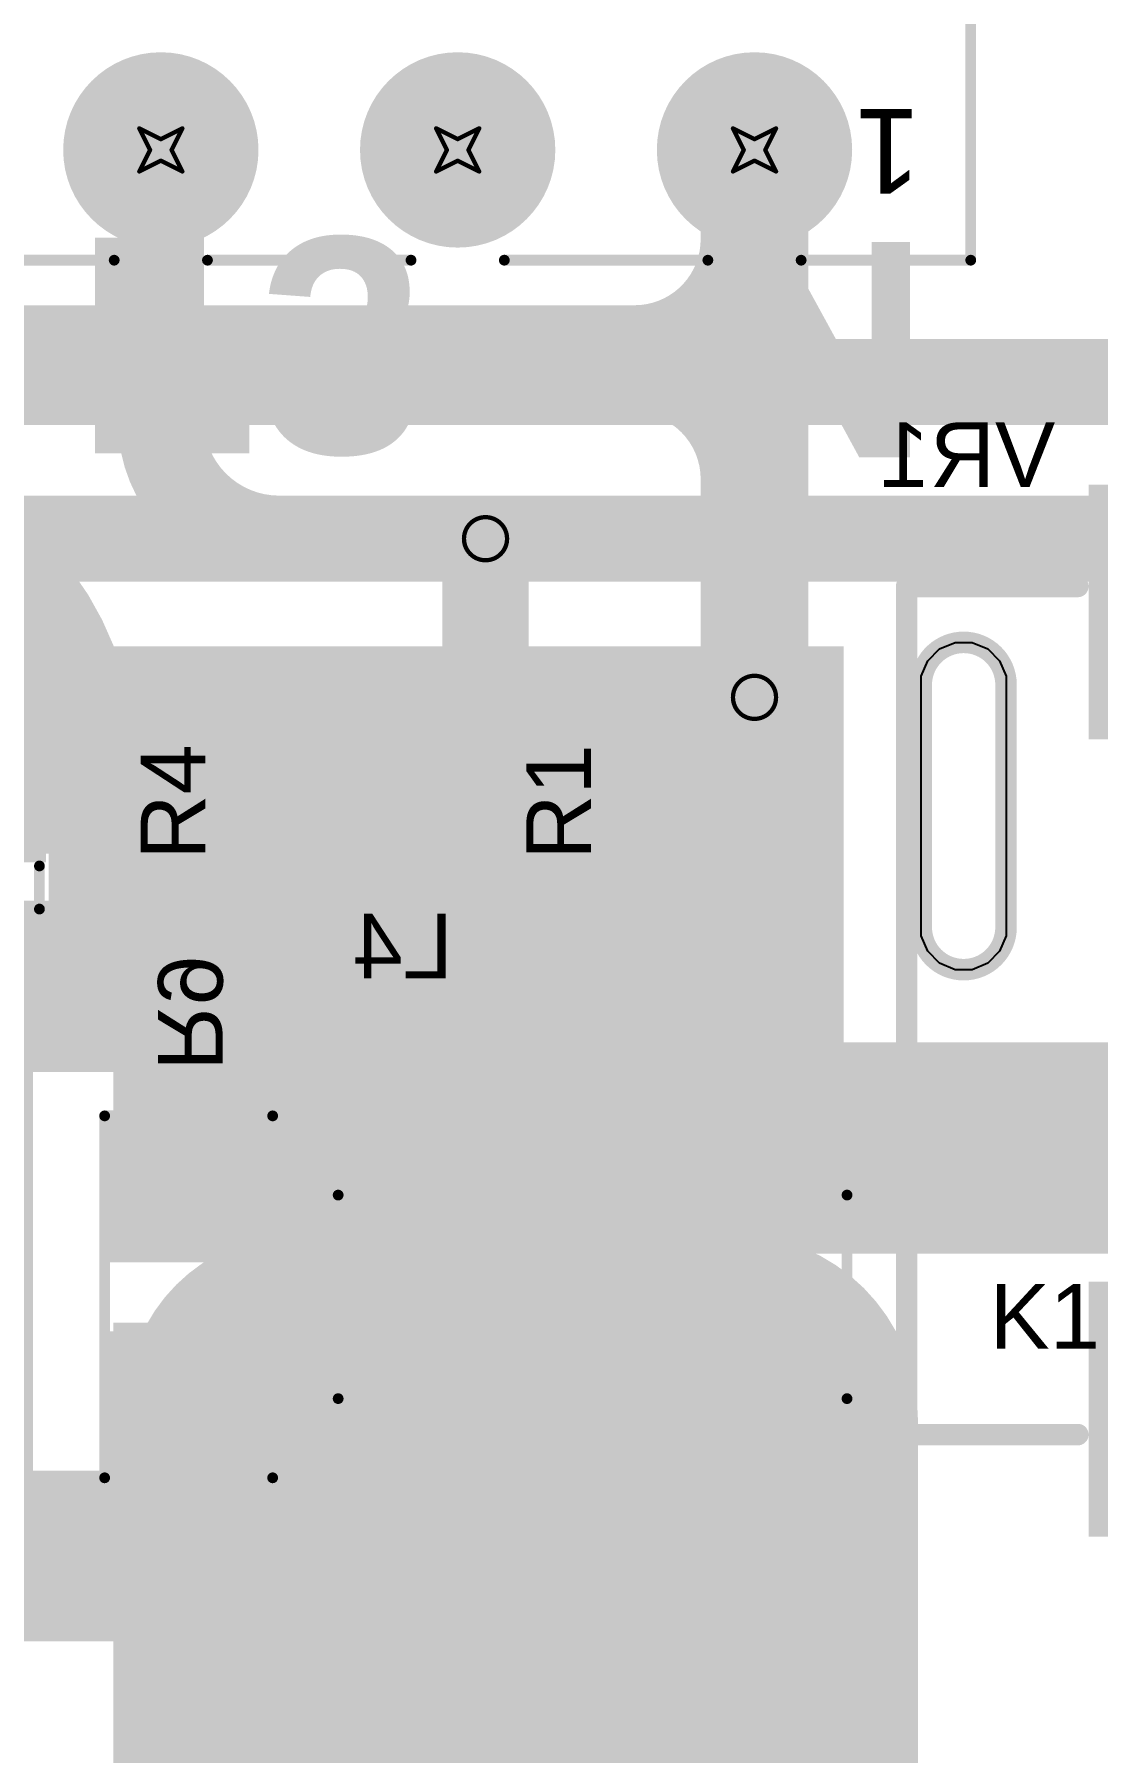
# Model space of a CAD drawing. Header units: inches. Extents: x 0 to 35.2, y -0.7 to 15.9.
# Drawn here: x 1.359 to 1.852, y 2.477 to 3.274 of the extents above; entities that cross this region are included whole.
import ezdxf

# ---------------------------------------------------------------- set-up
doc = ezdxf.new("R2010")
doc.units = ezdxf.units.IN
doc.header["$MEASUREMENT"] = 0
for name, color, linetype in [('Board Outline', 216, 'Continuous'), ('Bottom Layer', 5, 'Continuous'), ('Bottom Overlay', 54, 'Continuous'), ('Bottom Paste', 16, 'Continuous'), ('Bottom Solder', 6, 'Continuous'), ('Drill Drawing', 1, 'Continuous'), ('GND1', 16, 'Continuous'), ('GND2', 76, 'Continuous'), ('Multi-Layer', 9, 'Continuous'), ('Pad Holes', 156, 'Continuous'), ('Top Layer', 1, 'Continuous'), ('Top Overlay', 2, 'Continuous'), ('Top Paste', 8, 'Continuous'), ('Top Solder', 216, 'Continuous'), ('Via Holes', 16, 'Continuous')]:
    doc.layers.add(name, color=color, linetype=linetype)
doc.styles.add('Arial', font='', dxfattribs={"height": 0.2})
doc.styles.add('Arial_Bold', font='', dxfattribs={"height": 0.2})
doc.styles.get('Arial').set_extended_font_data('Arial')
doc.styles.get('Arial_Bold').set_extended_font_data('Arial', bold=True)

# ---------------------------------------------------------------- blocks, each defined once
blk = doc.blocks.new('4032_B_6')
at = {"layer": 'Bottom Layer'}
for points in [[(-0.1299219, 0.0688975), (-0.1299219, -0.0688975), (-0.2401579, -0.0688975), (-0.2401579, 0.0688975)], [(0.2401579, 0.0688975), (0.2401579, -0.0688975), (0.1299219, -0.0688975), (0.1299219, 0.0688975)]]:
    blk.add_hatch(color=5, dxfattribs=at).paths.add_polyline_path(points)
at = {"layer": 'Bottom Paste'}
for points in [[(-0.1299219, 0.0688975), (-0.1299219, -0.0688975), (-0.2401579, -0.0688975), (-0.2401579, 0.0688975)], [(0.2401579, 0.0688975), (0.2401579, -0.0688975), (0.1299219, -0.0688975), (0.1299219, 0.0688975)]]:
    blk.add_hatch(color=16, dxfattribs=at).paths.add_polyline_path(points)
at = {"layer": 'Bottom Solder'}
for points in [[(-0.1259219, 0.0728975), (-0.1259219, -0.0728975), (-0.2441579, -0.0728975), (-0.2441579, 0.0728975)], [(0.2441579, 0.0728975), (0.2441579, -0.0728975), (0.1259219, -0.0728975), (0.1259219, 0.0728975)]]:
    blk.add_hatch(color=6, dxfattribs=at).paths.add_polyline_path(points)
at = {"layer": 'Bottom Overlay'}
for points in [[(-0.196851, 0.15748, 0.01, 0.01, 0), (0.196851, 0.15748, 0.01, 0.01, 0)], [(-0.19685, 0.15748, 0.01, 0.01, 0), (-0.19685, 0.077998, 0.01, 0.01, 0)], [(0.196851, 0.15748, 0.01, 0.01, 0), (0.19685, 0.157479, 0.01, 0.01, 0)], [(0.19685, 0.157479, 0.01, 0.01, 0), (0.19685, 0.077997, 0.01, 0.01, 0)], [(-0.19685, -0.077998, 0.01, 0.01, 0), (-0.19685, -0.15748, 0.01, 0.01, 0)], [(0.19685, -0.077998, 0.01, 0.01, 0), (0.19685, -0.15748, 0.01, 0.01, 0)], [(-0.19685, -0.15748, 0.01, 0.01, 0), (0.19685, -0.15748, 0.01, 0.01, 0)]]:
    blk.add_lwpolyline(points, format="xyseb", dxfattribs=at)
for points in [[(-0.199351, 0.15748, 0.005, 0.005, 1), (-0.194351, 0.15748, 0.005, 0.005, 1)], [(-0.19935, 0.15748, 0.005, 0.005, 1), (-0.19435, 0.15748, 0.005, 0.005, 1)], [(0.19435, 0.157479, 0.005, 0.005, 1), (0.19935, 0.157479, 0.005, 0.005, 1)], [(0.19435, 0.157479, 0.005, 0.005, 1), (0.19935, 0.157479, 0.005, 0.005, 1)], [(0.194351, 0.15748, 0.005, 0.005, 1), (0.199351, 0.15748, 0.005, 0.005, 1)], [(0.194351, 0.15748, 0.005, 0.005, 1), (0.199351, 0.15748, 0.005, 0.005, 1)], [(-0.19935, 0.077998, 0.005, 0.005, 1), (-0.19435, 0.077998, 0.005, 0.005, 1)], [(0.19435, 0.077997, 0.005, 0.005, 1), (0.19935, 0.077997, 0.005, 0.005, 1)], [(-0.19935, -0.077998, 0.005, 0.005, 1), (-0.19435, -0.077998, 0.005, 0.005, 1)], [(0.19435, -0.077998, 0.005, 0.005, 1), (0.19935, -0.077998, 0.005, 0.005, 1)], [(-0.19935, -0.15748, 0.005, 0.005, 1), (-0.19435, -0.15748, 0.005, 0.005, 1)], [(-0.19935, -0.15748, 0.005, 0.005, 1), (-0.19435, -0.15748, 0.005, 0.005, 1)], [(0.19435, -0.15748, 0.005, 0.005, 1), (0.19935, -0.15748, 0.005, 0.005, 1)], [(0.19435, -0.15748, 0.005, 0.005, 1), (0.19935, -0.15748, 0.005, 0.005, 1)]]:
    blk.add_lwpolyline(points, format="xyseb", close=True, dxfattribs=at)
blk = doc.blocks.new('XRNR6045_470_H_M_B_14')
at = {"layer": 'Bottom Layer'}
for points in [[(-0.11811015, 0.1122047), (-0.04724405, 0.1122047), (-0.04724405, -0.1122047), (-0.11811015, -0.1122047)], [(0.04724415, 0.1122047), (0.11811025, 0.1122047), (0.11811025, -0.1122047), (0.04724415, -0.1122047)]]:
    blk.add_hatch(color=5, dxfattribs=at).paths.add_polyline_path(points)
at = {"layer": 'Bottom Paste'}
for points in [[(-0.11811015, 0.1122047), (-0.04724405, 0.1122047), (-0.04724405, -0.1122047), (-0.11811015, -0.1122047)], [(0.04724415, 0.1122047), (0.11811025, 0.1122047), (0.11811025, -0.1122047), (0.04724415, -0.1122047)]]:
    blk.add_hatch(color=16, dxfattribs=at).paths.add_polyline_path(points)
at = {"layer": 'Bottom Solder'}
for points in [[(-0.12211015, 0.1162047), (-0.04324405, 0.1162047), (-0.04324405, -0.1162047), (-0.12211015, -0.1162047)], [(0.04324415, 0.1162047), (0.12211025, 0.1162047), (0.12211025, -0.1162047), (0.04324415, -0.1162047)]]:
    blk.add_hatch(color=6, dxfattribs=at).paths.add_polyline_path(points)
at = {"layer": 'Bottom Overlay'}
for points in [[(0.047244, 0.1181102, 0.005, 0.005, 0), (-0.047244, 0.1181102, 0.005, 0.005, 0)], [(0.047244, -0.1181103, 0.005, 0.005, 0), (-0.0472439, -0.1181103, 0.005, 0.005, 0)]]:
    blk.add_lwpolyline(points, format="xyseb", dxfattribs=at)
for points in [[(-0.048494, 0.1181102, 0.0025, 0.0025, 1), (-0.045994, 0.1181102, 0.0025, 0.0025, 1)], [(0.045994, 0.1181102, 0.0025, 0.0025, 1), (0.048494, 0.1181102, 0.0025, 0.0025, 1)], [(-0.0484939, -0.1181103, 0.0025, 0.0025, 1), (-0.0459939, -0.1181103, 0.0025, 0.0025, 1)], [(0.045994, -0.1181103, 0.0025, 0.0025, 1), (0.048494, -0.1181103, 0.0025, 0.0025, 1)]]:
    blk.add_lwpolyline(points, format="xyseb", close=True, dxfattribs=at)
blk = doc.blocks.new('R___1206_B_99')
at = {"layer": 'Bottom Layer'}
for points in [[(-0.0799999, 0.035), (-0.0199999, 0.035), (-0.0199999, -0.035), (-0.0799999, -0.035)], [(0.0199999, 0.035), (0.0799999, 0.035), (0.0799999, -0.035), (0.0199999, -0.035)]]:
    blk.add_hatch(color=5, dxfattribs=at).paths.add_polyline_path(points)
at = {"layer": 'Bottom Paste'}
for points in [[(-0.0799999, 0.035), (-0.0199999, 0.035), (-0.0199999, -0.035), (-0.0799999, -0.035)], [(0.0199999, 0.035), (0.0799999, 0.035), (0.0799999, -0.035), (0.0199999, -0.035)]]:
    blk.add_hatch(color=16, dxfattribs=at).paths.add_polyline_path(points)
at = {"layer": 'Bottom Solder'}
for points in [[(-0.0839999, 0.039), (-0.0159999, 0.039), (-0.0159999, -0.039), (-0.0839999, -0.039)], [(0.0159999, 0.039), (0.0839999, 0.039), (0.0839999, -0.039), (0.0159999, -0.039)]]:
    blk.add_hatch(color=6, dxfattribs=at).paths.add_polyline_path(points)
at = {"layer": 'Bottom Overlay'}
for points in [[(-0.084, -0.039, 0.005, 0.005, 0), (-0.084, 0.039, 0.005, 0.005, 0)], [(0.084, 0.039, 0.005, 0.005, 0), (-0.084, 0.039, 0.005, 0.005, 0)], [(0.084, -0.039, 0.005, 0.005, 0), (0.084, 0.039, 0.005, 0.005, 0)], [(0.084, -0.039, 0.005, 0.005, 0), (-0.084, -0.039, 0.005, 0.005, 0)]]:
    blk.add_lwpolyline(points, format="xyseb", dxfattribs=at)
for points in [[(-0.08525, 0.039, 0.0025, 0.0025, 1), (-0.08275, 0.039, 0.0025, 0.0025, 1)], [(-0.08525, 0.039, 0.0025, 0.0025, 1), (-0.08275, 0.039, 0.0025, 0.0025, 1)], [(0.08275, 0.039, 0.0025, 0.0025, 1), (0.08525, 0.039, 0.0025, 0.0025, 1)], [(0.08275, 0.039, 0.0025, 0.0025, 1), (0.08525, 0.039, 0.0025, 0.0025, 1)], [(-0.08525, -0.039, 0.0025, 0.0025, 1), (-0.08275, -0.039, 0.0025, 0.0025, 1)], [(-0.08525, -0.039, 0.0025, 0.0025, 1), (-0.08275, -0.039, 0.0025, 0.0025, 1)], [(0.08275, -0.039, 0.0025, 0.0025, 1), (0.08525, -0.039, 0.0025, 0.0025, 1)], [(0.08275, -0.039, 0.0025, 0.0025, 1), (0.08525, -0.039, 0.0025, 0.0025, 1)]]:
    blk.add_lwpolyline(points, format="xyseb", close=True, dxfattribs=at)
blk = doc.blocks.new('RES_2512_102')
at = {"layer": 'Top Layer'}
for points in [[(-0.15944875, 0.06692915), (-0.09645665, 0.06692915), (-0.09645665, -0.06692915), (-0.15944875, -0.06692915)], [(0.09645675, 0.06692915), (0.15944885, 0.06692915), (0.15944885, -0.06692915), (0.09645675, -0.06692915)]]:
    blk.add_hatch(color=1, dxfattribs=at).paths.add_polyline_path(points)
at = {"layer": 'Top Paste'}
for points in [[(-0.15944875, 0.06692915), (-0.09645665, 0.06692915), (-0.09645665, -0.06692915), (-0.15944875, -0.06692915)], [(0.09645675, 0.06692915), (0.15944885, 0.06692915), (0.15944885, -0.06692915), (0.09645675, -0.06692915)]]:
    blk.add_hatch(color=8, dxfattribs=at).paths.add_polyline_path(points)
at = {"layer": 'Top Solder'}
for points in [[(-0.16344875, 0.07092915), (-0.09245665, 0.07092915), (-0.09245665, -0.07092915), (-0.16344875, -0.07092915)], [(0.09245675, 0.07092915), (0.16344885, 0.07092915), (0.16344885, -0.07092915), (0.09245675, -0.07092915)]]:
    blk.add_hatch(color=216, dxfattribs=at).paths.add_polyline_path(points)
at = {"layer": 'Top Overlay'}
for points in [[(-0.167, -0.073, 0.01, 0.01, 0), (-0.167, 0.073, 0.01, 0.01, 0)], [(0.1667936, 0.073, 0.01, 0.01, 0), (-0.167, 0.073, 0.01, 0.01, 0)], [(0.1667936, -0.073, 0.01, 0.01, 0), (0.1667936, 0.073, 0.01, 0.01, 0)], [(0.1667936, -0.073, 0.01, 0.01, 0), (-0.167, -0.073, 0.01, 0.01, 0)]]:
    blk.add_lwpolyline(points, format="xyseb", dxfattribs=at)
for points in [[(-0.1695, 0.073, 0.005, 0.005, 1), (-0.1645, 0.073, 0.005, 0.005, 1)], [(-0.1695, 0.073, 0.005, 0.005, 1), (-0.1645, 0.073, 0.005, 0.005, 1)], [(0.1642936, 0.073, 0.005, 0.005, 1), (0.1692936, 0.073, 0.005, 0.005, 1)], [(0.1642936, 0.073, 0.005, 0.005, 1), (0.1692936, 0.073, 0.005, 0.005, 1)], [(-0.1695, -0.073, 0.005, 0.005, 1), (-0.1645, -0.073, 0.005, 0.005, 1)], [(-0.1695, -0.073, 0.005, 0.005, 1), (-0.1645, -0.073, 0.005, 0.005, 1)], [(0.1642936, -0.073, 0.005, 0.005, 1), (0.1692936, -0.073, 0.005, 0.005, 1)], [(0.1642936, -0.073, 0.005, 0.005, 1), (0.1692936, -0.073, 0.005, 0.005, 1)]]:
    blk.add_lwpolyline(points, format="xyseb", close=True, dxfattribs=at)
blk = doc.blocks.new('RES_2512_104')
at = {"layer": 'Top Layer'}
for points in [[(-0.15944875, 0.06692915), (-0.09645665, 0.06692915), (-0.09645665, -0.06692915), (-0.15944875, -0.06692915)], [(0.09645675, 0.06692915), (0.15944885, 0.06692915), (0.15944885, -0.06692915), (0.09645675, -0.06692915)]]:
    blk.add_hatch(color=1, dxfattribs=at).paths.add_polyline_path(points)
at = {"layer": 'Top Paste'}
for points in [[(-0.15944875, 0.06692915), (-0.09645665, 0.06692915), (-0.09645665, -0.06692915), (-0.15944875, -0.06692915)], [(0.09645675, 0.06692915), (0.15944885, 0.06692915), (0.15944885, -0.06692915), (0.09645675, -0.06692915)]]:
    blk.add_hatch(color=8, dxfattribs=at).paths.add_polyline_path(points)
at = {"layer": 'Top Solder'}
for points in [[(-0.16344875, 0.07092915), (-0.09245665, 0.07092915), (-0.09245665, -0.07092915), (-0.16344875, -0.07092915)], [(0.09245675, 0.07092915), (0.16344885, 0.07092915), (0.16344885, -0.07092915), (0.09245675, -0.07092915)]]:
    blk.add_hatch(color=216, dxfattribs=at).paths.add_polyline_path(points)
at = {"layer": 'Top Overlay'}
for points in [[(0.1667936, 0.073, 0.01, 0.01, 0), (-0.167, 0.073, 0.01, 0.01, 0)], [(-0.167, -0.073, 0.01, 0.01, 0), (-0.167, 0.073, 0.01, 0.01, 0)], [(0.1667936, -0.073, 0.01, 0.01, 0), (0.1667936, 0.073, 0.01, 0.01, 0)], [(0.1667936, -0.073, 0.01, 0.01, 0), (-0.167, -0.073, 0.01, 0.01, 0)]]:
    blk.add_lwpolyline(points, format="xyseb", dxfattribs=at)
for points in [[(-0.1695, 0.073, 0.005, 0.005, 1), (-0.1645, 0.073, 0.005, 0.005, 1)], [(-0.1695, 0.073, 0.005, 0.005, 1), (-0.1645, 0.073, 0.005, 0.005, 1)], [(0.1642936, 0.073, 0.005, 0.005, 1), (0.1692936, 0.073, 0.005, 0.005, 1)], [(0.1642936, 0.073, 0.005, 0.005, 1), (0.1692936, 0.073, 0.005, 0.005, 1)], [(-0.1695, -0.073, 0.005, 0.005, 1), (-0.1645, -0.073, 0.005, 0.005, 1)], [(-0.1695, -0.073, 0.005, 0.005, 1), (-0.1645, -0.073, 0.005, 0.005, 1)], [(0.1642936, -0.073, 0.005, 0.005, 1), (0.1692936, -0.073, 0.005, 0.005, 1)], [(0.1642936, -0.073, 0.005, 0.005, 1), (0.1692936, -0.073, 0.005, 0.005, 1)]]:
    blk.add_lwpolyline(points, format="xyseb", close=True, dxfattribs=at)
blk = doc.blocks.new('691322110007_116')
at = {"layer": 'Bottom Layer'}
h = blk.add_hatch(color=5, dxfattribs=at)
edge = h.paths.add_edge_path()
edge.add_arc((-0.4133858, 0), 0.0413386, 0, 360)
h = blk.add_hatch(color=5, dxfattribs=at)
edge = h.paths.add_edge_path()
edge.add_arc((-0.2755906, 0), 0.0413386, 0, 360)
h = blk.add_hatch(color=5, dxfattribs=at)
edge = h.paths.add_edge_path()
edge.add_arc((-0.1377953, 0), 0.0413386, 0, 360)
at = {"layer": 'Bottom Solder'}
h = blk.add_hatch(color=6, dxfattribs=at)
edge = h.paths.add_edge_path()
edge.add_arc((-0.4133858, 0), 0.0453386, 0, 360)
h = blk.add_hatch(color=6, dxfattribs=at)
edge = h.paths.add_edge_path()
edge.add_arc((-0.2755906, 0), 0.0453386, 0, 360)
h = blk.add_hatch(color=6, dxfattribs=at)
edge = h.paths.add_edge_path()
edge.add_arc((-0.1377953, 0), 0.0453386, 0, 360)
at = {"layer": 'GND1'}
h = blk.add_hatch(color=16, dxfattribs=at)
edge = h.paths.add_edge_path()
edge.add_arc((-0.4133858, 0), 0.0413386, 0, 360)
h = blk.add_hatch(color=16, dxfattribs=at)
edge = h.paths.add_edge_path()
edge.add_arc((-0.2755906, 0), 0.0413386, 0, 360)
h = blk.add_hatch(color=16, dxfattribs=at)
edge = h.paths.add_edge_path()
edge.add_arc((-0.1377953, 0), 0.0413386, 0, 360)
at = {"layer": 'GND2'}
h = blk.add_hatch(color=76, dxfattribs=at)
edge = h.paths.add_edge_path()
edge.add_arc((-0.4133858, 0), 0.0413386, 0, 360)
h = blk.add_hatch(color=76, dxfattribs=at)
edge = h.paths.add_edge_path()
edge.add_arc((-0.2755906, 0), 0.0413386, 0, 360)
h = blk.add_hatch(color=76, dxfattribs=at)
edge = h.paths.add_edge_path()
edge.add_arc((-0.1377953, 0), 0.0413386, 0, 360)
at = {"layer": 'Multi-Layer'}
h = blk.add_hatch(color=9, dxfattribs=at)
edge = h.paths.add_edge_path()
edge.add_arc((-0.4133858, 0), 0.0413386, 0, 360)
h = blk.add_hatch(color=9, dxfattribs=at)
edge = h.paths.add_edge_path()
edge.add_arc((-0.2755906, 0), 0.0413386, 0, 360)
h = blk.add_hatch(color=9, dxfattribs=at)
edge = h.paths.add_edge_path()
edge.add_arc((-0.1377953, 0), 0.0413386, 0, 360)
at = {"layer": 'Pad Holes'}
h = blk.add_hatch(color=7, dxfattribs=at)
edge = h.paths.add_edge_path()
edge.add_arc((-0.4133858, 0), 0.027559, 0, 360)
h = blk.add_hatch(color=7, dxfattribs=at)
edge = h.paths.add_edge_path()
edge.add_arc((-0.2755906, 0), 0.027559, 0, 360)
h = blk.add_hatch(color=7, dxfattribs=at)
edge = h.paths.add_edge_path()
edge.add_arc((-0.1377953, 0), 0.027559, 0, 360)
at = {"layer": 'Top Layer'}
h = blk.add_hatch(color=1, dxfattribs=at)
edge = h.paths.add_edge_path()
edge.add_arc((-0.4133858, 0), 0.0413386, 0, 360)
h = blk.add_hatch(color=1, dxfattribs=at)
edge = h.paths.add_edge_path()
edge.add_arc((-0.2755906, 0), 0.0413386, 0, 360)
h = blk.add_hatch(color=1, dxfattribs=at)
edge = h.paths.add_edge_path()
edge.add_arc((-0.1377953, 0), 0.0413386, 0, 360)
at = {"layer": 'Top Solder'}
h = blk.add_hatch(color=216, dxfattribs=at)
edge = h.paths.add_edge_path()
edge.add_arc((-0.4133858, 0), 0.0453386, 0, 360)
h = blk.add_hatch(color=216, dxfattribs=at)
edge = h.paths.add_edge_path()
edge.add_arc((-0.2755906, 0), 0.0453386, 0, 360)
h = blk.add_hatch(color=216, dxfattribs=at)
edge = h.paths.add_edge_path()
edge.add_arc((-0.1377953, 0), 0.0453386, 0, 360)
at = {"layer": 'Top Overlay'}
for points in [[(-0.5137795, 0.0511811, 0.005, 0.005, 0), (-0.5137795, -0.3188976, 0.005, 0.005, 0)], [(-0.4350394, 0.0511811, 0.005, 0.005, 0), (-0.5137795, 0.0511811, 0.005, 0.005, 0)], [(-0.2972441, 0.0511811, 0.005, 0.005, 0), (-0.3917323, 0.0511811, 0.005, 0.005, 0)], [(-0.1594488, 0.0511811, 0.005, 0.005, 0), (-0.253937, 0.0511811, 0.005, 0.005, 0)], [(-0.0216534, 0.0511811, 0.005, 0.005, 0), (-0.1161417, 0.0511811, 0.005, 0.005, 0)]]:
    blk.add_lwpolyline(points, format="xyseb", dxfattribs=at)
for points in [[(-0.5150295, 0.0511811, 0.0025, 0.0025, 1), (-0.5125295, 0.0511811, 0.0025, 0.0025, 1)], [(-0.5150295, 0.0511811, 0.0025, 0.0025, 1), (-0.5125295, 0.0511811, 0.0025, 0.0025, 1)], [(-0.4362894, 0.0511811, 0.0025, 0.0025, 1), (-0.4337894, 0.0511811, 0.0025, 0.0025, 1)], [(-0.3929823, 0.0511811, 0.0025, 0.0025, 1), (-0.3904823, 0.0511811, 0.0025, 0.0025, 1)], [(-0.2984941, 0.0511811, 0.0025, 0.0025, 1), (-0.2959941, 0.0511811, 0.0025, 0.0025, 1)], [(-0.255187, 0.0511811, 0.0025, 0.0025, 1), (-0.252687, 0.0511811, 0.0025, 0.0025, 1)], [(-0.1606988, 0.0511811, 0.0025, 0.0025, 1), (-0.1581988, 0.0511811, 0.0025, 0.0025, 1)], [(-0.1173917, 0.0511811, 0.0025, 0.0025, 1), (-0.1148917, 0.0511811, 0.0025, 0.0025, 1)]]:
    blk.add_lwpolyline(points, format="xyseb", close=True, dxfattribs=at)
at = {"layer": 'Top Overlay', "style": 'Arial'}
blk.add_text('1', height=0.0393701, dxfattribs=at).set_placement((-0.4905026, -0.0190037))
blk = doc.blocks.new('I___0805_B_118')
at = {"layer": 'Bottom Layer'}
for points in [[(-0.06299205, 0.02598425), (-0.01574795, 0.02598425), (-0.01574795, -0.02598425), (-0.06299205, -0.02598425)], [(0.01574805, 0.02598425), (0.06299215, 0.02598425), (0.06299215, -0.02598425), (0.01574805, -0.02598425)]]:
    blk.add_hatch(color=5, dxfattribs=at).paths.add_polyline_path(points)
at = {"layer": 'Bottom Paste'}
for points in [[(-0.06299205, 0.02598425), (-0.01574795, 0.02598425), (-0.01574795, -0.02598425), (-0.06299205, -0.02598425)], [(0.01574805, 0.02598425), (0.06299215, 0.02598425), (0.06299215, -0.02598425), (0.01574805, -0.02598425)]]:
    blk.add_hatch(color=16, dxfattribs=at).paths.add_polyline_path(points)
at = {"layer": 'Bottom Solder'}
for points in [[(-0.06699205, 0.02998425), (-0.01174795, 0.02998425), (-0.01174795, -0.02998425), (-0.06699205, -0.02998425)], [(0.01174805, 0.02998425), (0.06699215, 0.02998425), (0.06699215, -0.02998425), (0.01174805, -0.02998425)]]:
    blk.add_hatch(color=6, dxfattribs=at).paths.add_polyline_path(points)
at = {"layer": 'Bottom Overlay'}
for points in [[(0.01, 0.027, 0.005, 0.005, 0), (-0.01, 0.027, 0.005, 0.005, 0)], [(0.01, -0.027, 0.005, 0.005, 0), (-0.01, -0.027, 0.005, 0.005, 0)]]:
    blk.add_lwpolyline(points, format="xyseb", dxfattribs=at)
for points in [[(-0.01125, 0.027, 0.0025, 0.0025, 1), (-0.00875, 0.027, 0.0025, 0.0025, 1)], [(0.00875, 0.027, 0.0025, 0.0025, 1), (0.01125, 0.027, 0.0025, 0.0025, 1)], [(-0.01125, -0.027, 0.0025, 0.0025, 1), (-0.00875, -0.027, 0.0025, 0.0025, 1)], [(0.00875, -0.027, 0.0025, 0.0025, 1), (0.01125, -0.027, 0.0025, 0.0025, 1)]]:
    blk.add_lwpolyline(points, format="xyseb", close=True, dxfattribs=at)

msp = doc.modelspace()

# ---------------------------------------------------------------- hatches: boundary and pattern name
at = {"layer": 'Bottom Layer'}
h = msp.add_hatch(color=5, dxfattribs=at)
edge = h.paths.add_edge_path()
edge.add_arc((1.568047, 3.04), 0.019685, 0, 360)
for points in [[(1.0936426, 2.8938474), (1.7299602, 2.8938474), (1.7299602, 2.9901104), (1.0936426, 2.9901104)], [(1.3952372, 2.7080993), (1.7342536, 2.7080993), (1.7342536, 2.9899999), (1.3952372, 2.9899999)], [(1.3952372, 2.7080993), (2.3258974, 2.7080993), (2.3258974, 2.8062095), (1.3952372, 2.8062095)], [(1.3952372, 2.3491777), (1.7342536, 2.3491777), (1.7342536, 2.6760781), (1.3952372, 2.6760781)]]:
    msp.add_hatch(color=5, dxfattribs=at).paths.add_polyline_path(points)
h = msp.add_hatch(color=5, dxfattribs=at)
edge = h.paths.add_edge_path()
edge.add_arc((1.692915, 2.9663789), 0.019685, 0, 360)
at = {"layer": 'GND1'}
h = msp.add_hatch(color=16, dxfattribs=at)
edge = h.paths.add_edge_path()
edge.add_arc((1.568047, 3.04), 0.019685, 0, 360)
h = msp.add_hatch(color=16, dxfattribs=at)
edge = h.paths.add_edge_path()
edge.add_arc((1.692915, 2.9663789), 0.019685, 0, 360)
at = {"layer": 'GND2'}
h = msp.add_hatch(color=76, dxfattribs=at)
edge = h.paths.add_edge_path()
edge.add_arc((1.568047, 3.04), 0.019685, 0, 360)
h = msp.add_hatch(color=76, dxfattribs=at)
edge = h.paths.add_edge_path()
edge.add_arc((1.692915, 2.9663789), 0.019685, 0, 360)
at = {"layer": 'Top Layer'}
h = msp.add_hatch(color=1, dxfattribs=at)
edge = h.paths.add_edge_path()
edge.add_arc((1.568047, 3.04), 0.019685, 0, 360)
h = msp.add_hatch(color=1, dxfattribs=at)
edge = h.paths.add_edge_path()
edge.add_arc((1.692915, 2.9663789), 0.019685, 0, 360)
at = {"layer": 'Via Holes'}
h = msp.add_hatch(color=7, dxfattribs=at)
edge = h.paths.add_edge_path()
edge.add_arc((1.568047, 3.04), 0.0098425, 0, 360)
h = msp.add_hatch(color=7, dxfattribs=at)
edge = h.paths.add_edge_path()
edge.add_arc((1.692915, 2.9663789), 0.0098425, 0, 360)

# ---------------------------------------------------------------- linework, layer by layer
at = {"layer": 'Board Outline'}
for points in [[(1.7703151, 2.9722126, 0.01, 0.01, -0.4142135623730951), (1.7900001, 2.9918976, 0.01, 0.01, 0)], [(1.7900001, 2.9918976, 0.01, 0.01, -0.4142135623730951), (1.8096851, 2.9722126, 0.01, 0.01, 0)], [(1.7703151, 2.8596433, 0.01, 0.01, 0), (1.7703151, 2.9722126, 0.01, 0.01, 0)], [(1.8096851, 2.8596433, 0.01, 0.01, 0), (1.8096851, 2.9722126, 0.01, 0.01, 0)], [(1.7900001, 2.8399583, 0.01, 0.01, -0.4142135623730951), (1.7703151, 2.8596433, 0.01, 0.01, 0)], [(1.8096851, 2.8596433, 0.01, 0.01, -0.4142135623730951), (1.7900001, 2.8399583, 0.01, 0.01, 0)]]:
    msp.add_lwpolyline(points, format="xyseb", dxfattribs=at)
for points in [[(1.7875001, 2.9918976, 0.005, 0.005, 1), (1.7925001, 2.9918976, 0.005, 0.005, 1)], [(1.7875001, 2.9918976, 0.005, 0.005, 1), (1.7925001, 2.9918976, 0.005, 0.005, 1)], [(1.7678151, 2.9722126, 0.005, 0.005, 1), (1.7728151, 2.9722126, 0.005, 0.005, 1)], [(1.7678151, 2.9722126, 0.005, 0.005, 1), (1.7728151, 2.9722126, 0.005, 0.005, 1)], [(1.8071851, 2.9722126, 0.005, 0.005, 1), (1.8121851, 2.9722126, 0.005, 0.005, 1)], [(1.8071851, 2.9722126, 0.005, 0.005, 1), (1.8121851, 2.9722126, 0.005, 0.005, 1)], [(1.7678151, 2.8596433, 0.005, 0.005, 1), (1.7728151, 2.8596433, 0.005, 0.005, 1)], [(1.7678151, 2.8596433, 0.005, 0.005, 1), (1.7728151, 2.8596433, 0.005, 0.005, 1)], [(1.8071851, 2.8596433, 0.005, 0.005, 1), (1.8121851, 2.8596433, 0.005, 0.005, 1)], [(1.8071851, 2.8596433, 0.005, 0.005, 1), (1.8121851, 2.8596433, 0.005, 0.005, 1)], [(1.7875001, 2.8399583, 0.005, 0.005, 1), (1.7925001, 2.8399583, 0.005, 0.005, 1)], [(1.7875001, 2.8399583, 0.005, 0.005, 1), (1.7925001, 2.8399583, 0.005, 0.005, 1)]]:
    msp.add_lwpolyline(points, format="xyseb", close=True, dxfattribs=at)
at = {"layer": 'Bottom Layer'}
for points in [[(1.1834678, 3.1127129, 0.04, 0.04, 0), (2.0649369, 3.1127129, 0.04, 0.04, 0)], [(0.8783531, 3.04, 0.04, 0.04, 0), (1.568047, 3.04, 0.04, 0.04, 0)], [(1.568047, 3.04, 0.04, 0.04, 0), (1.8784679, 3.04, 0.04, 0.04, 0)], [(0.9633672, 2.9755185, 0.03, 0.03, 0), (1.3782618, 2.9755185, 0.03, 0.03, 0)], [(1.3782618, 2.9755185, 0.03, 0.03, 0), (1.4118014, 2.9419789, 0.03, 0.03, 0)]]:
    msp.add_lwpolyline(points, format="xyseb", dxfattribs=at)
for points in [[(1.558047, 3.04, 0.02, 0.02, 1), (1.578047, 3.04, 0.02, 0.02, 1)], [(1.558047, 3.04, 0.02, 0.02, 1), (1.578047, 3.04, 0.02, 0.02, 1)], [(1.3707618, 2.9755185, 0.015, 0.015, 1), (1.3857618, 2.9755185, 0.015, 0.015, 1)], [(1.3707618, 2.9755185, 0.015, 0.015, 1), (1.3857618, 2.9755185, 0.015, 0.015, 1)], [(1.4043014, 2.9419789, 0.015, 0.015, 1), (1.4193014, 2.9419789, 0.015, 0.015, 1)]]:
    msp.add_lwpolyline(points, format="xyseb", close=True, dxfattribs=at)
at = {"layer": 'Drill Drawing'}
for points in [[(1.4073245, 3.2304724, 0.002, 0.002, 0), (1.4173245, 3.2254724, 0.002, 0.002, 0)], [(1.4073245, 3.2304724, 0.002, 0.002, 0), (1.4123245, 3.2204724, 0.002, 0.002, 0)], [(1.4173245, 3.2254724, 0.002, 0.002, 0), (1.4273245, 3.2304724, 0.002, 0.002, 0)], [(1.4223245, 3.2204724, 0.002, 0.002, 0), (1.4273245, 3.2304724, 0.002, 0.002, 0)], [(1.5451198, 3.2304724, 0.002, 0.002, 0), (1.5551198, 3.2254724, 0.002, 0.002, 0)], [(1.5451198, 3.2304724, 0.002, 0.002, 0), (1.5501198, 3.2204724, 0.002, 0.002, 0)], [(1.5551198, 3.2254724, 0.002, 0.002, 0), (1.5651198, 3.2304724, 0.002, 0.002, 0)], [(1.5601198, 3.2204724, 0.002, 0.002, 0), (1.5651198, 3.2304724, 0.002, 0.002, 0)], [(1.682915, 3.2304724, 0.002, 0.002, 0), (1.692915, 3.2254724, 0.002, 0.002, 0)], [(1.682915, 3.2304724, 0.002, 0.002, 0), (1.687915, 3.2204724, 0.002, 0.002, 0)], [(1.692915, 3.2254724, 0.002, 0.002, 0), (1.702915, 3.2304724, 0.002, 0.002, 0)], [(1.697915, 3.2204724, 0.002, 0.002, 0), (1.702915, 3.2304724, 0.002, 0.002, 0)], [(1.4073245, 3.2104724, 0.002, 0.002, 0), (1.4123245, 3.2204724, 0.002, 0.002, 0)], [(1.4073245, 3.2104724, 0.002, 0.002, 0), (1.4173245, 3.2154724, 0.002, 0.002, 0)], [(1.4173245, 3.2154724, 0.002, 0.002, 0), (1.4273245, 3.2104724, 0.002, 0.002, 0)], [(1.4223245, 3.2204724, 0.002, 0.002, 0), (1.4273245, 3.2104724, 0.002, 0.002, 0)], [(1.5451198, 3.2104724, 0.002, 0.002, 0), (1.5501198, 3.2204724, 0.002, 0.002, 0)], [(1.5451198, 3.2104724, 0.002, 0.002, 0), (1.5551198, 3.2154724, 0.002, 0.002, 0)], [(1.5551198, 3.2154724, 0.002, 0.002, 0), (1.5651198, 3.2104724, 0.002, 0.002, 0)], [(1.5601198, 3.2204724, 0.002, 0.002, 0), (1.5651198, 3.2104724, 0.002, 0.002, 0)], [(1.682915, 3.2104724, 0.002, 0.002, 0), (1.687915, 3.2204724, 0.002, 0.002, 0)], [(1.682915, 3.2104724, 0.002, 0.002, 0), (1.692915, 3.2154724, 0.002, 0.002, 0)], [(1.692915, 3.2154724, 0.002, 0.002, 0), (1.702915, 3.2104724, 0.002, 0.002, 0)], [(1.697915, 3.2204724, 0.002, 0.002, 0), (1.702915, 3.2104724, 0.002, 0.002, 0)]]:
    msp.add_lwpolyline(points, format="xyseb", dxfattribs=at)
for points in [[(1.4068245, 3.2304724, 0.001, 0.001, 1), (1.4078245, 3.2304724, 0.001, 0.001, 1)], [(1.4068245, 3.2304724, 0.001, 0.001, 1), (1.4078245, 3.2304724, 0.001, 0.001, 1)], [(1.4268245, 3.2304724, 0.001, 0.001, 1), (1.4278245, 3.2304724, 0.001, 0.001, 1)], [(1.4268245, 3.2304724, 0.001, 0.001, 1), (1.4278245, 3.2304724, 0.001, 0.001, 1)], [(1.5446198, 3.2304724, 0.001, 0.001, 1), (1.5456198, 3.2304724, 0.001, 0.001, 1)], [(1.5446198, 3.2304724, 0.001, 0.001, 1), (1.5456198, 3.2304724, 0.001, 0.001, 1)], [(1.5646198, 3.2304724, 0.001, 0.001, 1), (1.5656198, 3.2304724, 0.001, 0.001, 1)], [(1.5646198, 3.2304724, 0.001, 0.001, 1), (1.5656198, 3.2304724, 0.001, 0.001, 1)], [(1.682415, 3.2304724, 0.001, 0.001, 1), (1.683415, 3.2304724, 0.001, 0.001, 1)], [(1.682415, 3.2304724, 0.001, 0.001, 1), (1.683415, 3.2304724, 0.001, 0.001, 1)], [(1.702415, 3.2304724, 0.001, 0.001, 1), (1.703415, 3.2304724, 0.001, 0.001, 1)], [(1.702415, 3.2304724, 0.001, 0.001, 1), (1.703415, 3.2304724, 0.001, 0.001, 1)], [(1.4168245, 3.2254724, 0.001, 0.001, 1), (1.4178245, 3.2254724, 0.001, 0.001, 1)], [(1.4168245, 3.2254724, 0.001, 0.001, 1), (1.4178245, 3.2254724, 0.001, 0.001, 1)], [(1.5546198, 3.2254724, 0.001, 0.001, 1), (1.5556198, 3.2254724, 0.001, 0.001, 1)], [(1.5546198, 3.2254724, 0.001, 0.001, 1), (1.5556198, 3.2254724, 0.001, 0.001, 1)], [(1.692415, 3.2254724, 0.001, 0.001, 1), (1.693415, 3.2254724, 0.001, 0.001, 1)], [(1.692415, 3.2254724, 0.001, 0.001, 1), (1.693415, 3.2254724, 0.001, 0.001, 1)], [(1.4118245, 3.2204724, 0.001, 0.001, 1), (1.4128245, 3.2204724, 0.001, 0.001, 1)], [(1.4118245, 3.2204724, 0.001, 0.001, 1), (1.4128245, 3.2204724, 0.001, 0.001, 1)], [(1.4168245, 3.2154724, 0.001, 0.001, 1), (1.4178245, 3.2154724, 0.001, 0.001, 1)], [(1.4168245, 3.2154724, 0.001, 0.001, 1), (1.4178245, 3.2154724, 0.001, 0.001, 1)], [(1.4218245, 3.2204724, 0.001, 0.001, 1), (1.4228245, 3.2204724, 0.001, 0.001, 1)], [(1.4218245, 3.2204724, 0.001, 0.001, 1), (1.4228245, 3.2204724, 0.001, 0.001, 1)], [(1.5496198, 3.2204724, 0.001, 0.001, 1), (1.5506198, 3.2204724, 0.001, 0.001, 1)], [(1.5496198, 3.2204724, 0.001, 0.001, 1), (1.5506198, 3.2204724, 0.001, 0.001, 1)], [(1.5546198, 3.2154724, 0.001, 0.001, 1), (1.5556198, 3.2154724, 0.001, 0.001, 1)], [(1.5546198, 3.2154724, 0.001, 0.001, 1), (1.5556198, 3.2154724, 0.001, 0.001, 1)], [(1.5596198, 3.2204724, 0.001, 0.001, 1), (1.5606198, 3.2204724, 0.001, 0.001, 1)], [(1.5596198, 3.2204724, 0.001, 0.001, 1), (1.5606198, 3.2204724, 0.001, 0.001, 1)], [(1.687415, 3.2204724, 0.001, 0.001, 1), (1.688415, 3.2204724, 0.001, 0.001, 1)], [(1.687415, 3.2204724, 0.001, 0.001, 1), (1.688415, 3.2204724, 0.001, 0.001, 1)], [(1.692415, 3.2154724, 0.001, 0.001, 1), (1.693415, 3.2154724, 0.001, 0.001, 1)], [(1.692415, 3.2154724, 0.001, 0.001, 1), (1.693415, 3.2154724, 0.001, 0.001, 1)], [(1.697415, 3.2204724, 0.001, 0.001, 1), (1.698415, 3.2204724, 0.001, 0.001, 1)], [(1.697415, 3.2204724, 0.001, 0.001, 1), (1.698415, 3.2204724, 0.001, 0.001, 1)], [(1.4068245, 3.2104724, 0.001, 0.001, 1), (1.4078245, 3.2104724, 0.001, 0.001, 1)], [(1.4068245, 3.2104724, 0.001, 0.001, 1), (1.4078245, 3.2104724, 0.001, 0.001, 1)], [(1.4268245, 3.2104724, 0.001, 0.001, 1), (1.4278245, 3.2104724, 0.001, 0.001, 1)], [(1.4268245, 3.2104724, 0.001, 0.001, 1), (1.4278245, 3.2104724, 0.001, 0.001, 1)], [(1.5446198, 3.2104724, 0.001, 0.001, 1), (1.5456198, 3.2104724, 0.001, 0.001, 1)], [(1.5446198, 3.2104724, 0.001, 0.001, 1), (1.5456198, 3.2104724, 0.001, 0.001, 1)], [(1.5646198, 3.2104724, 0.001, 0.001, 1), (1.5656198, 3.2104724, 0.001, 0.001, 1)], [(1.5646198, 3.2104724, 0.001, 0.001, 1), (1.5656198, 3.2104724, 0.001, 0.001, 1)], [(1.682415, 3.2104724, 0.001, 0.001, 1), (1.683415, 3.2104724, 0.001, 0.001, 1)], [(1.682415, 3.2104724, 0.001, 0.001, 1), (1.683415, 3.2104724, 0.001, 0.001, 1)], [(1.702415, 3.2104724, 0.001, 0.001, 1), (1.703415, 3.2104724, 0.001, 0.001, 1)], [(1.702415, 3.2104724, 0.001, 0.001, 1), (1.703415, 3.2104724, 0.001, 0.001, 1)], [(1.578047, 3.04, 0.002, 0.002, 1), (1.558047, 3.04, 0.002, 0.002, 1)], [(1.557547, 3.04, 0.001, 0.001, 1), (1.558547, 3.04, 0.001, 0.001, 1)], [(1.577547, 3.04, 0.001, 0.001, 1), (1.578547, 3.04, 0.001, 0.001, 1)], [(1.702915, 2.9663789, 0.002, 0.002, 1), (1.682915, 2.9663789, 0.002, 0.002, 1)], [(1.682415, 2.9663789, 0.001, 0.001, 1), (1.683415, 2.9663789, 0.001, 0.001, 1)], [(1.702415, 2.9663789, 0.001, 0.001, 1), (1.703415, 2.9663789, 0.001, 0.001, 1)]]:
    msp.add_lwpolyline(points, format="xyseb", close=True, dxfattribs=at)
at = {"layer": 'GND1'}
for points in [[(1.692915, 3.1690057, 0.05, 0.05, 0), (1.692915, 3.2204724, 0.05, 0.05, 0)], [(1.692915, 3.1790057, 0.05, 0.05, -0.4142135623730951), (1.6372941, 3.1233848, 0.05, 0.05, 0)], [(1.692915, 2.9663789, 0.05, 0.05, 0), (1.692915, 3.1690057, 0.05, 0.05, 0)], [(0.1763789, 3.1233848, 0.05, 0.05, 0), (1.6372941, 3.1233848, 0.05, 0.05, 0)], [(1.6372941, 3.1233848, 0.05, 0.05, -0.4142135623730951), (1.692915, 3.0677639, 0.05, 0.05, 0)]]:
    msp.add_lwpolyline(points, format="xyseb", dxfattribs=at)
for points in [[(1.680415, 3.2204724, 0.025, 0.025, 1), (1.705415, 3.2204724, 0.025, 0.025, 1)], [(1.680415, 3.1790057, 0.025, 0.025, 1), (1.705415, 3.1790057, 0.025, 0.025, 1)], [(1.680415, 3.1690057, 0.025, 0.025, 1), (1.705415, 3.1690057, 0.025, 0.025, 1)], [(1.680415, 3.1690057, 0.025, 0.025, 1), (1.705415, 3.1690057, 0.025, 0.025, 1)], [(1.6247941, 3.1233848, 0.025, 0.025, 1), (1.6497941, 3.1233848, 0.025, 0.025, 1)], [(1.6247941, 3.1233848, 0.025, 0.025, 1), (1.6497941, 3.1233848, 0.025, 0.025, 1)], [(1.6247941, 3.1233848, 0.025, 0.025, 1), (1.6497941, 3.1233848, 0.025, 0.025, 1)], [(1.680415, 3.0677639, 0.025, 0.025, 1), (1.705415, 3.0677639, 0.025, 0.025, 1)], [(1.680415, 2.9663789, 0.025, 0.025, 1), (1.705415, 2.9663789, 0.025, 0.025, 1)]]:
    msp.add_lwpolyline(points, format="xyseb", close=True, dxfattribs=at)
at = {"layer": 'GND2'}
for points in [[(1.692915, 3.1690057, 0.05, 0.05, 0), (1.692915, 3.2204724, 0.05, 0.05, 0)], [(1.692915, 3.1790057, 0.05, 0.05, -0.4142135623730951), (1.6372941, 3.1233848, 0.05, 0.05, 0)], [(1.692915, 2.9663789, 0.05, 0.05, 0), (1.692915, 3.1690057, 0.05, 0.05, 0)], [(0.1763789, 3.1233848, 0.05, 0.05, 0), (1.6372941, 3.1233848, 0.05, 0.05, 0)], [(1.6372941, 3.1233848, 0.05, 0.05, -0.4142135623730951), (1.692915, 3.0677639, 0.05, 0.05, 0)]]:
    msp.add_lwpolyline(points, format="xyseb", dxfattribs=at)
for points in [[(1.680415, 3.2204724, 0.025, 0.025, 1), (1.705415, 3.2204724, 0.025, 0.025, 1)], [(1.680415, 3.1790057, 0.025, 0.025, 1), (1.705415, 3.1790057, 0.025, 0.025, 1)], [(1.680415, 3.1690057, 0.025, 0.025, 1), (1.705415, 3.1690057, 0.025, 0.025, 1)], [(1.680415, 3.1690057, 0.025, 0.025, 1), (1.705415, 3.1690057, 0.025, 0.025, 1)], [(1.6247941, 3.1233848, 0.025, 0.025, 1), (1.6497941, 3.1233848, 0.025, 0.025, 1)], [(1.6247941, 3.1233848, 0.025, 0.025, 1), (1.6497941, 3.1233848, 0.025, 0.025, 1)], [(1.6247941, 3.1233848, 0.025, 0.025, 1), (1.6497941, 3.1233848, 0.025, 0.025, 1)], [(1.680415, 3.0677639, 0.025, 0.025, 1), (1.705415, 3.0677639, 0.025, 0.025, 1)], [(1.680415, 2.9663789, 0.025, 0.025, 1), (1.705415, 2.9663789, 0.025, 0.025, 1)]]:
    msp.add_lwpolyline(points, format="xyseb", close=True, dxfattribs=at)
at = {"layer": 'Multi-Layer'}
for p, q in [((1.7788494, 2.9889007), (1.7860845, 2.9918976)), ((1.7860845, 2.9918976), (1.7900001, 2.9918976)), ((1.7900001, 2.9918976), (1.7939156, 2.9918976)), ((1.7939156, 2.9918976), (1.8011507, 2.9889007)), ((1.7703151, 2.9761281), (1.7733119, 2.9833632)), ((1.7733119, 2.9833632), (1.7788494, 2.9889007)), ((1.8011507, 2.9889007), (1.8066882, 2.9833632)), ((1.8066882, 2.9833632), (1.8096851, 2.9761281)), ((1.7703151, 2.9722126), (1.7703151, 2.9761281)), ((1.8096851, 2.9761281), (1.8096851, 2.9722126)), ((1.7703151, 2.8596433), (1.7703151, 2.9722126)), ((1.8096851, 2.9722126), (1.8096851, 2.9722126)), ((1.8096851, 2.9722126), (1.8096851, 2.8596433)), ((1.7703151, 2.8596433), (1.7703151, 2.8596433)), ((1.7703151, 2.8557277), (1.7703151, 2.8596433)), ((1.7733119, 2.8484926), (1.7703151, 2.8557277)), ((1.8096851, 2.8557277), (1.8066882, 2.8484926)), ((1.8096851, 2.8596433), (1.8096851, 2.8557277)), ((1.7788494, 2.8429551), (1.7733119, 2.8484926)), ((1.8066882, 2.8484926), (1.8011507, 2.8429551)), ((1.7860845, 2.8399583), (1.7788494, 2.8429551)), ((1.7900001, 2.8399583), (1.7860845, 2.8399583)), ((1.7939156, 2.8399583), (1.7900001, 2.8399583)), ((1.8011507, 2.8429551), (1.7939156, 2.8399583))]:
    msp.add_line(p, q, dxfattribs=at)
at = {"layer": 'Top Layer'}
for points in [[(1.4173245, 3.0949643, 0.04, 0.04, 0), (1.4173245, 3.2204724, 0.04, 0.04, 0)], [(1.692915, 2.9663789, 0.04, 0.04, 0), (1.692915, 3.2204724, 0.04, 0.04, 0)], [(1.4722888, 3.04, 0.04, 0.04, -0.4142135623730951), (1.4173245, 3.0949643, 0.04, 0.04, 0)], [(1.2606026, 3.0625043, 0.04, 0.04, -0.4142137475861064), (1.3852477, 2.9378595, 0.04, 0.04, 0)], [(1.4722888, 3.04, 0.04, 0.04, 0), (1.568047, 3.04, 0.04, 0.04, 0)], [(1.568047, 2.8393898, 0.04, 0.04, 0), (1.568047, 3.04, 0.04, 0.04, 0)], [(1.3852477, 2.9378592, 0.04, 0.04, 0), (1.3852478, 2.835, 0.04, 0.04, 0)], [(1.568047, 2.8393898, 0.04, 0.04, 0), (1.5795431, 2.8278937, 0.04, 0.04, 0)], [(1.5795431, 2.8278937, 0.04, 0.04, 0), (1.6089686, 2.8278937, 0.04, 0.04, 0)], [(1.4259686, 2.6369713, 0.05, 0.05, -0.4142135623730951), (1.4812222, 2.6922249, 0.05, 0.05, 0)], [(1.4812222, 2.6922249, 0.05, 0.05, 0), (1.6831366, 2.6922249, 0.05, 0.05, 0)], [(1.6831366, 2.6922249, 0.05, 0.05, -0.4142135623730951), (1.7437622, 2.6315993, 0.05, 0.05, 0)], [(1.4259686, 2.5719882, 0.05, 0.05, 0), (1.4259686, 2.6369713, 0.05, 0.05, 0)], [(1.7437622, 2.3232448, 0.05, 0.05, 0), (1.7437622, 2.6315993, 0.05, 0.05, 0)], [(1.6493974, 2.2644034, 0.05, 0.05, 0), (1.6493974, 2.5719882, 0.05, 0.05, 0)]]:
    msp.add_lwpolyline(points, format="xyseb", dxfattribs=at)
for points in [[(1.4073245, 3.2204724, 0.02, 0.02, 1), (1.4273245, 3.2204724, 0.02, 0.02, 1)], [(1.682915, 3.2204724, 0.02, 0.02, 1), (1.702915, 3.2204724, 0.02, 0.02, 1)], [(1.4073245, 3.0949643, 0.02, 0.02, 1), (1.4273245, 3.0949643, 0.02, 0.02, 1)], [(1.4073245, 3.0949643, 0.02, 0.02, 1), (1.4273245, 3.0949643, 0.02, 0.02, 1)], [(1.4622888, 3.04, 0.02, 0.02, 1), (1.4822888, 3.04, 0.02, 0.02, 1)], [(1.4622888, 3.04, 0.02, 0.02, 1), (1.4822888, 3.04, 0.02, 0.02, 1)], [(1.558047, 3.04, 0.02, 0.02, 1), (1.578047, 3.04, 0.02, 0.02, 1)], [(1.558047, 3.04, 0.02, 0.02, 1), (1.578047, 3.04, 0.02, 0.02, 1)], [(1.682915, 2.9663789, 0.02, 0.02, 1), (1.702915, 2.9663789, 0.02, 0.02, 1)], [(1.3752477, 2.9378595, 0.02, 0.02, 1), (1.3952477, 2.9378595, 0.02, 0.02, 1)], [(1.3752477, 2.9378592, 0.02, 0.02, 1), (1.3952477, 2.9378592, 0.02, 0.02, 1)], [(1.558047, 2.8393898, 0.02, 0.02, 1), (1.578047, 2.8393898, 0.02, 0.02, 1)], [(1.558047, 2.8393898, 0.02, 0.02, 1), (1.578047, 2.8393898, 0.02, 0.02, 1)], [(1.3752478, 2.835, 0.02, 0.02, 1), (1.3952478, 2.835, 0.02, 0.02, 1)], [(1.5695431, 2.8278937, 0.02, 0.02, 1), (1.5895431, 2.8278937, 0.02, 0.02, 1)], [(1.5695431, 2.8278937, 0.02, 0.02, 1), (1.5895431, 2.8278937, 0.02, 0.02, 1)], [(1.5989686, 2.8278937, 0.02, 0.02, 1), (1.6189686, 2.8278937, 0.02, 0.02, 1)], [(1.4687222, 2.6922249, 0.025, 0.025, 1), (1.4937222, 2.6922249, 0.025, 0.025, 1)], [(1.4687222, 2.6922249, 0.025, 0.025, 1), (1.4937222, 2.6922249, 0.025, 0.025, 1)], [(1.6706366, 2.6922249, 0.025, 0.025, 1), (1.6956366, 2.6922249, 0.025, 0.025, 1)], [(1.6706366, 2.6922249, 0.025, 0.025, 1), (1.6956366, 2.6922249, 0.025, 0.025, 1)], [(1.4134686, 2.6369713, 0.025, 0.025, 1), (1.4384686, 2.6369713, 0.025, 0.025, 1)], [(1.4134686, 2.6369713, 0.025, 0.025, 1), (1.4384686, 2.6369713, 0.025, 0.025, 1)], [(1.7312622, 2.6315993, 0.025, 0.025, 1), (1.7562622, 2.6315993, 0.025, 0.025, 1)], [(1.7312622, 2.6315993, 0.025, 0.025, 1), (1.7562622, 2.6315993, 0.025, 0.025, 1)], [(1.4134686, 2.5719882, 0.025, 0.025, 1), (1.4384686, 2.5719882, 0.025, 0.025, 1)], [(1.6368974, 2.5719882, 0.025, 0.025, 1), (1.6618974, 2.5719882, 0.025, 0.025, 1)]]:
    msp.add_lwpolyline(points, format="xyseb", close=True, dxfattribs=at)

# ---------------------------------------------------------------- block references
for name, p, rotation in [('691322110007_116', (1.2795292, 3.2204724), 180), ('4032_B_6', (1.921, 2.821), 90), ('I___0805_B_118', (1.3339686, 2.8780995), 270), ('RES_2512_102', (1.4259686, 2.699941), 270), ('RES_2512_104', (1.6089686, 2.699941), 270), ('XRNR6045_470_H_M_B_14', (1.6177556, 2.6880993), 270), ('R___1206_B_99', (1.4302372, 2.6880994), 270)]:
    msp.add_blockref(name, p, dxfattribs=dict(rotation=rotation))

# ---------------------------------------------------------------- texts
at = {"layer": 'Bottom Overlay', "style": 'Arial', "text_generation_flag": 2}
for s, p in [('VR1', (1.8325219, 3.0640049)), ('L4', (1.5529686, 2.8358937))]:
    msp.add_text(s, height=0.03, dxfattribs=at).set_placement(p)
msp.add_text('R9', height=0.03, rotation=270, dxfattribs=at).set_placement((1.4160048, 2.793008))
at = {"layer": 'Top Overlay'}
for s, height, style, p in [('L3', 0.1, 'Arial_Bold', (1.3773425, 3.0796946)), ('N', 0.1, 'Arial_Bold', (1.6736842, 3.0777639)), ('K1', 0.03, 'Arial', (1.8020065, 2.6640049))]:
    msp.add_text(s, height=height, dxfattribs=dict(at, style=style)).set_placement(p)
at = {"layer": 'Top Overlay', "style": 'Arial'}
for s, p in [('R4', (1.437995, 2.8910082)), ('R1', (1.6169951, 2.8910081))]:
    msp.add_text(s, height=0.03, rotation=90, dxfattribs=at).set_placement(p)

doc.saveas('drawing.dxf')
